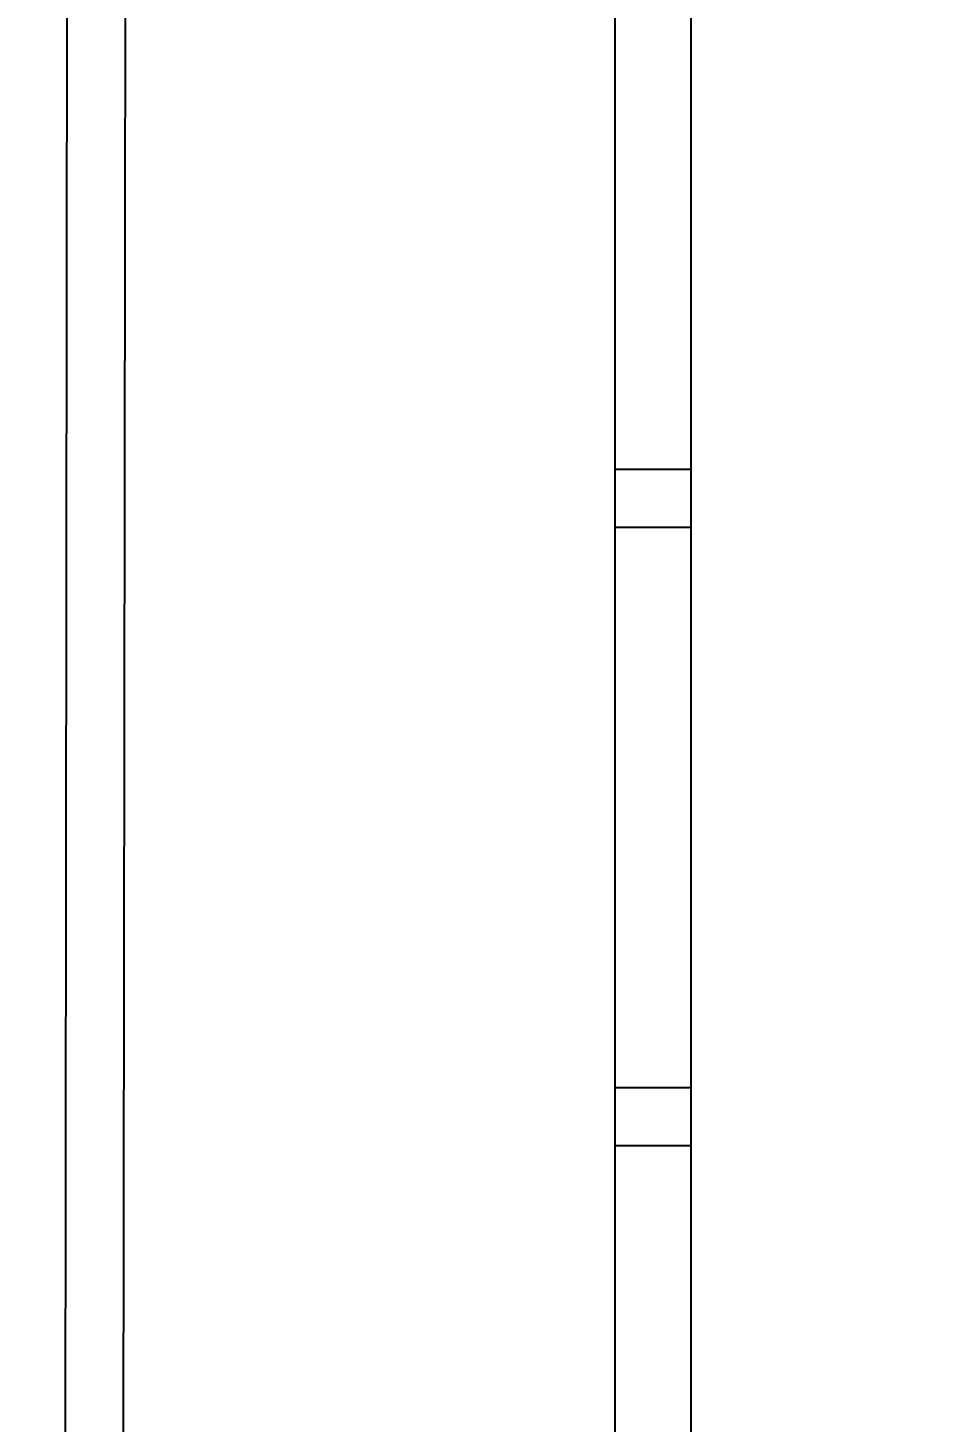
# Model space of a CAD drawing. Header units: metres. Extents: x -1 to 148, y 0 to 108.
# Drawn here: x 33.15 to 34.954, y 96.095 to 98.856 of the extents above; entities that cross this region are included whole.
import ezdxf

# ---------------------------------------------------------------- set-up
doc = ezdxf.new("R2010")
doc.units = ezdxf.units.M
doc.header["$MEASUREMENT"] = 0
doc.header["$PDSIZE"] = -2
doc.layers.get('0').update_dxf_attribs({"linetype": 'CONTINUOUS'})
doc.layers.get('DEFPOINTS').update_dxf_attribs({"linetype": 'CONTINUOUS'})
for name, color, linetype in [('BEMASZUNG', 8, 'CONTINUOUS'), ('BODENKANTEN', 7, 'CONTINUOUS'), ('FENSTER', 4, 'CONTINUOUS')]:
    doc.layers.add(name, color=color, linetype=linetype)
doc.styles.add('ARIAL', font='arial.ttf')
doc.dimstyles.new('Meter_Bem', dxfattribs={"dimtxt": 0.35, "dimasz": 0.015, "dimexe": 0, "dimexo": 0.1, "dimgap": 0.05, "dimtad": 1, "dimzin": 0, "dimdsep": 46, "dimtxsty": 'ARIAL', "dimblk1": 'mass1', "dimblk2": 'mass2', "dimsah": 1, "dimcen": 0.125, "dimse1": 1, "dimse2": 1, "dimclrd": 256, "dimclre": 1, "dimclrt": 256, "dimazin": 0, "dimtp": 102033525.0, "dimtm": 1, "dimtfac": 1, "dimtix": 1, "dimtmove": 2, "dimatfit": 3, "dimldrblk": 'mass2', "dimfxl": 1, "dimtolj": 1, "dimtzin": 0, "dimlwd": -1, "dimarcsym": 0})

# ---------------------------------------------------------------- blocks, each defined once
blk = doc.blocks.new('mass1')
for p, q in [((0, 25.5), (0, -12.75)), ((-5, -5), (5, 5)), ((-5, 0), (5, 0))]:
    blk.add_line(p, q)
blk = doc.blocks.new('mass2')
for p, q in [((0, -25.5), (0, 12.75)), ((5, 5), (-5, -5)), ((5, 0), (-5, 0))]:
    blk.add_line(p, q)
blk = doc.blocks.new('*D12')
at = {"layer": 'BEMASZUNG', "transparency": 16777216}
blk.add_line((-1, 1.015), (-1, 106.295), dxfattribs=at)
at = {"layer": 'DEFPOINTS', "color": 0, "transparency": 16777216}
for p in [(-1, 106.31), (35.2738, 106.31), (2.008, 1)]:
    blk.add_point(p, dxfattribs=at)
at = {"layer": 'BEMASZUNG', "transparency": 16777216, "xscale": 0.015, "yscale": 0.015, "zscale": 0.015}
for name, p, rotation in [('mass2', (-1, 106.31), 90), ('mass1', (-1, 1), 270)]:
    blk.add_blockref(name, p, dxfattribs=dict(at, rotation=rotation))
at = {"layer": 'BEMASZUNG', "transparency": 16777216, "insert": (-1.2288, 53.655), "char_height": 0.35, "attachment_point": 5, "rotation": 90, "style": 'ARIAL'}
blk.add_mtext('\\A1;105.31', dxfattribs=at)
blk = doc.blocks.new('*D29')
at = {"layer": 'BEMASZUNG', "transparency": 16777216}
blk.add_line((0.9549, 107.2546), (147.9128, 107.2546), dxfattribs=at)
at = {"layer": 'DEFPOINTS', "color": 0, "transparency": 16777216}
for p in [(147.9278, 107.2546), (147.9278, 78.5665), (0.9399, 71.0455)]:
    blk.add_point(p, dxfattribs=at)
at = {"layer": 'BEMASZUNG', "transparency": 16777216, "xscale": 0.015, "yscale": 0.015, "zscale": 0.015, "rotation": 180}
blk.add_blockref('mass1', (0.9399, 107.2546), dxfattribs=at)
at = {"layer": 'BEMASZUNG', "transparency": 16777216, "xscale": 0.015, "yscale": 0.015, "zscale": 0.015}
blk.add_blockref('mass2', (147.9278, 107.2546), dxfattribs=at)
at = {"layer": 'BEMASZUNG', "transparency": 16777216, "insert": (74.4339, 107.4833), "char_height": 0.35, "attachment_point": 5, "style": 'ARIAL'}
blk.add_mtext('\\A1;146.99', dxfattribs=at)

msp = doc.modelspace()

# ---------------------------------------------------------------- linework, layer by layer
at = {"layer": 'BODENKANTEN'}
for p, q in [((33.2327, 102.6691), (33.195, 74.1088)), ((33.3475, 102.5541), (33.3098, 73.9935))]:
    msp.add_line(p, q, dxfattribs=at)
at = {"layer": 'FENSTER'}
for p, q in [((34.3122, 101.5019), (34.3122, 87.2668)), ((34.4622, 101.5019), (34.4622, 87.2668)), ((34.3122, 97.9823), (34.4622, 97.9823)), ((34.3122, 97.8673), (34.4622, 97.8673)), ((34.3122, 96.7576), (34.4622, 96.7576)), ((34.3122, 96.6426), (34.4622, 96.6426))]:
    msp.add_line(p, q, dxfattribs=at)

# ---------------------------------------------------------------- dimensions: what is measured, and where the dimension line sits
at = {"layer": 'BEMASZUNG'}
dim = msp.add_linear_dim(base=(147.9278, 107.2546), p1=(0.9399, 71.0455), p2=(147.9278, 78.5665), dimstyle='Meter_Bem', dxfattribs=at)
dim.commit()
dim.dimension.update_dxf_attribs({"geometry": '*D29', "text_midpoint": (74.4339, 107.4833)})
dim = msp.add_linear_dim(base=(-1, 106.31), p1=(2.008, 1), p2=(35.2738, 106.31), angle=90, dimstyle='Meter_Bem', dxfattribs=at)
dim.commit()
dim.dimension.update_dxf_attribs({"geometry": '*D12', "text_midpoint": (-1.2288, 53.655)})

doc.saveas('drawing.dxf')
